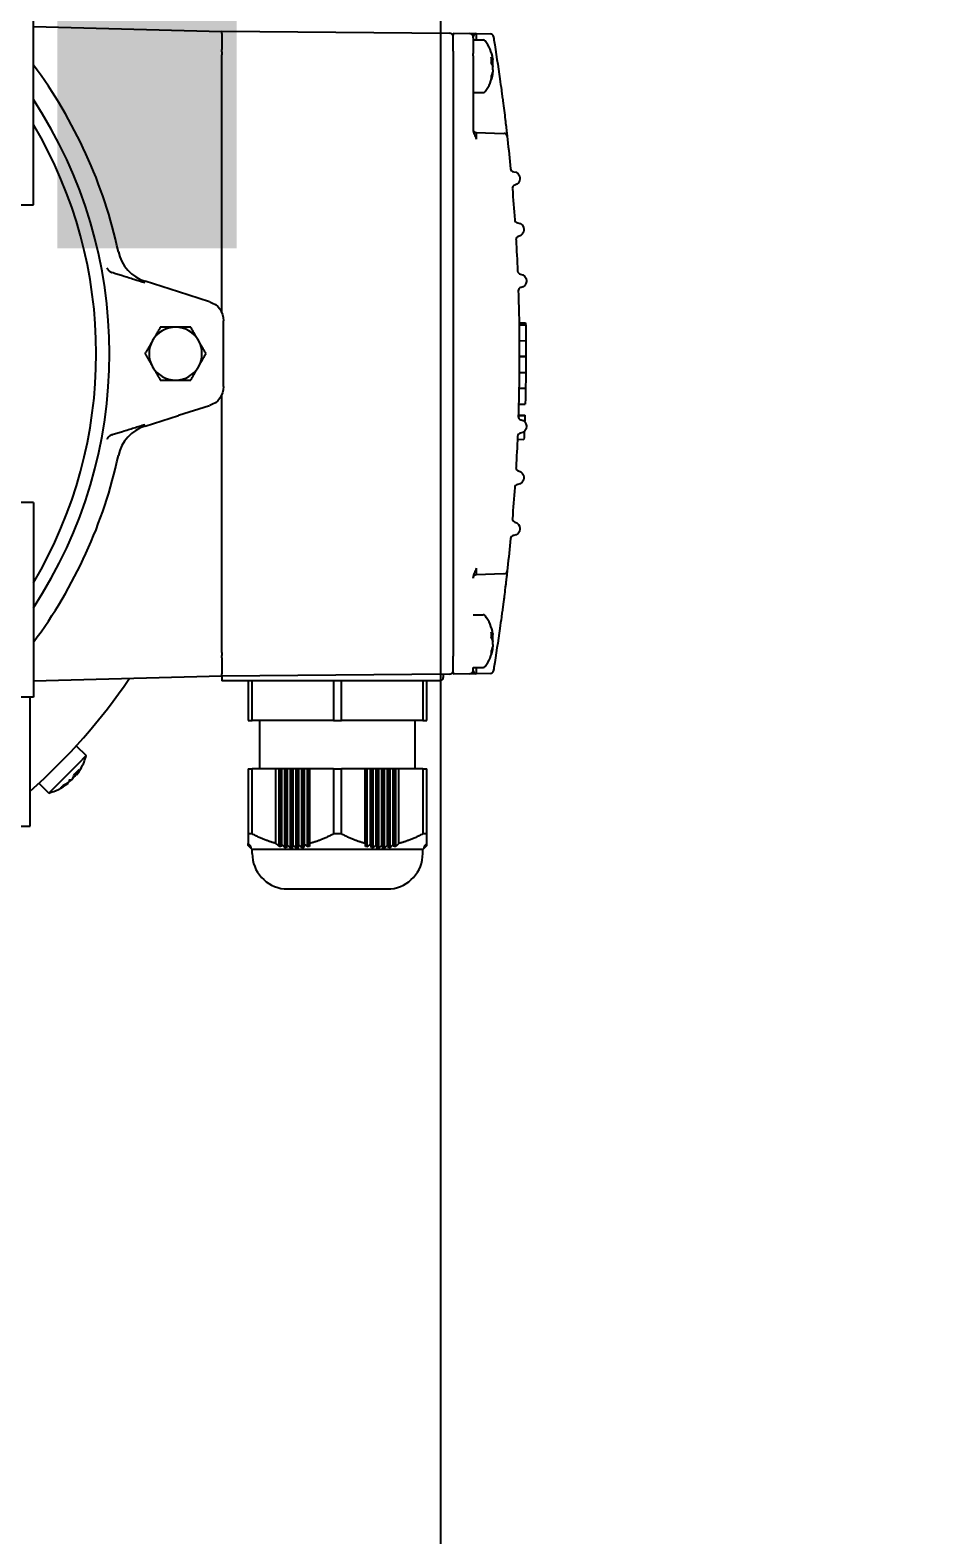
# Model space of a CAD drawing. Header units: millimetres. Extents: x -383313 to -161684, y -117025 to 99224.
# Drawn here: x -349353.1 to -349217.4, y -6587.2 to -6359.4 of the extents above; entities that cross this region are included whole.
import ezdxf

# ---------------------------------------------------------------- set-up
doc = ezdxf.new("R2010")
doc.units = ezdxf.units.MM
doc.header["$MEASUREMENT"] = 0
doc.layers.get('Defpoints').update_dxf_attribs({"color": 31})
doc.layers.add('001__КОНСТРУКТИВ__размеры внутр.', color=7, linetype='Continuous')
doc.layers.add('PV-9BDA', color=7, linetype='Continuous')
doc.styles.add('PSTUDIO', font='arial.ttf')
doc.dimstyles.new('PS_TICK', dxfattribs={"dimscale": 100, "dimtxt": 2.5, "dimasz": 1, "dimexe": 2, "dimexo": 2, "dimgap": 1, "dimtad": 1, "dimdec": 0, "dimzin": 0, "dimdsep": 46, "dimtxsty": 'PSTUDIO', "dimblk": 'ARCHTICK', "dimcen": 2, "dimdle": 1.5, "dimse1": 1, "dimse2": 1, "dimadec": 0, "dimazin": 0, "dimtfac": 1, "dimtdec": 0, "dimtix": 1, "dimtmove": 1, "dimatfit": 3, "dimldrblk": 'ARCHTICK', "dimfxl": 1, "dimtolj": 1, "dimtzin": 0, "dimarcsym": 0})

# ---------------------------------------------------------------- blocks, each defined once
blk = doc.blocks.new('_ArchTick')
at = {"color": 0, "linetype": 'ByBlock', "const_width": 0.15}
blk.add_lwpolyline([(-0.5, -0.5), (0.5, 0.5)], dxfattribs=at)
blk = doc.blocks.new('*D276')
at = {"layer": '001__КОНСТРУКТИВ__размеры внутр.', "color": 0, "lineweight": -2, "ltscale": 100, "transparency": 16777216}
blk.add_line((-349966.1, -1951.2), (-357994.8, -15739.43), dxfattribs=at)
at = {"layer": 'Defpoints', "color": 0, "ltscale": 100, "transparency": 16777216}
for p in [(-349288.38, -2519.4), (-357919.32, -15609.8), (-357166.13, -16048.38)]:
    blk.add_point(p, dxfattribs=at)
at = {"layer": '001__КОНСТРУКТИВ__размеры внутр.', "color": 0, "lineweight": -2, "ltscale": 100, "transparency": 16777216, "xscale": 100, "yscale": 100, "zscale": 100}
for p, rotation in [((-350041.58, -2080.82), 59.78831573303923), ((-357919.32, -15609.8), 239.7883157330392)]:
    blk.add_blockref('_ArchTick', p, dxfattribs=dict(at, rotation=rotation))
at = {"layer": '001__КОНСТРУКТИВ__размеры внутр.', "color": 0, "ltscale": 100, "transparency": 16777216, "insert": (-354177.17, -8730.76), "char_height": 250, "attachment_point": 5, "rotation": 59.7883, "style": 'PSTUDIO'}
blk.add_mtext('\\A1;15655', dxfattribs=at)
blk = doc.blocks.new('*U96')
at = {"layer": 'PV-9BDA'}
for p, q in [((-878.77, 2705.42), (-878.7, 2705.42)), ((-871.01, 2706.01), (-870.94, 2706.01)), ((-863.23, 2706.4), (-863.16, 2706.4)), ((-856.89, 2706.28), (-856.87, 2706.28)), ((-856.87, 2705.28), (-856.89, 2706.28)), ((-856.85, 2705.28), (-856.87, 2706.28)), ((-856.85, 2706.28), (-856.82, 2706.28)), ((-856.84, 2705.28), (-856.85, 2706.28)), ((-856.81, 2705.28), (-856.82, 2706.28)), ((-856.78, 2706.28), (-856.75, 2706.28)), ((-856.77, 2705.28), (-856.78, 2706.28)), ((-856.74, 2705.28), (-856.75, 2706.28)), ((-856.74, 2706.28), (-856.68, 2706.28)), ((-856.73, 2705.28), (-856.74, 2706.28)), ((-856.73, 2705.28), (-856.73, 2705.28)), ((-856.66, 2705.28), (-856.68, 2706.28)), ((-856.66, 2706.28), (-856.6, 2706.29)), ((-856.65, 2705.28), (-856.66, 2706.28)), ((-856.66, 2705.28), (-856.66, 2705.28)), ((-856.65, 2705.28), (-856.65, 2705.28)), ((-856.59, 2705.29), (-856.6, 2706.29)), ((-856.59, 2705.29), (-856.59, 2705.29)), ((-854.19, 2705.31), (-854.2, 2706.31)), ((-851.83, 2706.32), (-851.79, 2706.32)), ((-851.83, 2705.32), (-851.83, 2706.32)), ((-851.79, 2705.32), (-851.79, 2706.32)), ((-849.4, 2705.3), (-849.39, 2706.3)), ((-847.04, 2705.27), (-847.02, 2706.27)), ((-847.02, 2706.27), (-846.98, 2706.27)), ((-847, 2705.27), (-846.98, 2706.27)), ((-844.61, 2705.22), (-844.58, 2706.22)), ((-842.97, 2705.17), (-842.94, 2706.17)), ((-842.96, 2705.17), (-842.93, 2706.17)), ((-842.95, 2705.17), (-842.92, 2706.17)), ((-842.94, 2706.17), (-842.93, 2706.17)), ((-842.93, 2705.17), (-842.9, 2706.17)), ((-842.92, 2706.17), (-842.91, 2706.17)), ((-842.92, 2705.17), (-842.89, 2706.17)), ((-842.91, 2705.17), (-842.88, 2706.17)), ((-842.9, 2706.17), (-842.89, 2706.17)), ((-842.89, 2705.17), (-842.86, 2706.17)), ((-842.88, 2706.17), (-842.87, 2706.17)), ((-842.88, 2705.17), (-842.85, 2706.17)), ((-842.88, 2705.17), (-842.85, 2706.17)), ((-842.86, 2706.17), (-842.86, 2706.17)), ((-842.85, 2706.17), (-842.85, 2706.17)), ((-841.3, 2706.4), (-841.23, 2706.4)), ((-839.28, 2705.03), (-839.24, 2706.03)), ((-833.53, 2706.01), (-833.46, 2706.01)), ((-825.77, 2705.42), (-825.7, 2705.42)), ((-885.72, 2698.8), (-885.57, 2703)), ((-818.9, 2703), (-818.75, 2698.8)), ((-900.67, 2698.81), (-900.63, 2700.92)), ((-896.59, 2701.34), (-896.74, 2701.34)), ((-895.79, 2701.34), (-896.27, 2701.34)), ((-895.2, 2701.34), (-895.67, 2701.34)), ((-894.72, 2701.34), (-894.88, 2701.34)), ((-809.59, 2701.34), (-809.74, 2701.34)), ((-808.79, 2701.34), (-809.27, 2701.34)), ((-808.2, 2701.34), (-808.67, 2701.34)), ((-807.72, 2701.34), (-807.88, 2701.34)), ((-803.83, 2700.92), (-803.79, 2698.81)), ((-899.73, 2698.32), (-899.73, 2699.86)), ((-891.73, 2698.32), (-891.73, 2699.86)), ((-812.73, 2698.32), (-812.73, 2699.86)), ((-804.73, 2698.32), (-804.73, 2699.86)), ((-900.73, 2695.32), (-900.69, 2697.83)), ((-900.04, 2698.32), (-900.19, 2698.32)), ((-900.04, 2698.32), (-897.65, 2698.32)), ((-897.49, 2698.32), (-897.65, 2698.32)), ((-897.3, 2698.32), (-897.49, 2698.32)), ((-897.3, 2698.32), (-886.12, 2698.32)), ((-818.25, 2698.32), (-818.34, 2698.32)), ((-804.42, 2698.32), (-804.73, 2698.32)), ((-804.28, 2698.32), (-804.42, 2698.32)), ((-803.78, 2697.83), (-803.73, 2695.32)), ((-901.04, 2660.32), (-900.74, 2694.82)), ((-900.73, 2695.32), (-900.44, 2695.32)), ((-898.02, 2695.32), (-900.44, 2695.32)), ((-898.02, 2695.32), (-897.32, 2695.32)), ((-897.32, 2695.32), (-807.15, 2695.32)), ((-807.15, 2695.32), (-806.44, 2695.32)), ((-804.02, 2695.32), (-806.44, 2695.32)), ((-804.02, 2695.32), (-803.73, 2695.32)), ((-803.73, 2694.82), (-803.43, 2660.32)), ((-803.72, 2693.82), (-803.23, 2693.82)), ((-802.73, 2693.32), (-802.73, 2660.32)), ((-796.73, 2691.32), (-802.73, 2691.32)), ((-802.73, 2690.71), (-796.73, 2690.71)), ((-796.73, 2690.71), (-796.73, 2691.32)), ((-796.73, 2690.71), (-796.73, 2678.42)), ((-789.4, 2689.57), (-796.73, 2689.57)), ((-779.55, 2691.32), (-789.4, 2691.32)), ((-789.4, 2690.71), (-789.4, 2691.32)), ((-789.4, 2690.71), (-779.55, 2690.71)), ((-789.4, 2690.71), (-789.4, 2687.12)), ((-779.55, 2691.32), (-779.55, 2690.71)), ((-777.96, 2691.32), (-778.12, 2691.32)), ((-777.85, 2691.32), (-777.94, 2691.32)), ((-777.8, 2691.32), (-777.84, 2691.32)), ((-777.2, 2690.72), (-777.8, 2691.32)), ((-777.8, 2691.32), (-777.8, 2691.32)), ((-777.67, 2690.92), (-777.61, 2690.92)), ((-777.51, 2690.92), (-777.47, 2690.92)), ((-777.42, 2690.92), (-777.41, 2690.92)), ((-776.6, 2690.72), (-777.2, 2690.72)), ((-777.2, 2690.72), (-777.2, 2664.92)), ((-778.12, 2687.12), (-789.4, 2687.12)), ((-789.4, 2687.12), (-789.4, 2686.66)), ((-777.67, 2686.66), (-789.4, 2686.66)), ((-789.4, 2686.66), (-789.4, 2686.4)), ((-777.61, 2686.4), (-789.4, 2686.4)), ((-789.4, 2686.4), (-789.4, 2686.34)), ((-777.96, 2686.34), (-789.4, 2686.34)), ((-789.4, 2686.34), (-789.4, 2686.26)), ((-777.94, 2686.26), (-789.4, 2686.26)), ((-789.4, 2686.26), (-789.4, 2685.8)), ((-777.51, 2685.8), (-789.4, 2685.8)), ((-789.4, 2685.8), (-789.4, 2685.54)), ((-777.47, 2685.54), (-789.4, 2685.54)), ((-789.4, 2685.54), (-789.4, 2685.48)), ((-777.85, 2685.48), (-789.4, 2685.48)), ((-789.4, 2685.48), (-789.4, 2685.39)), ((-777.84, 2685.39), (-789.4, 2685.39)), ((-789.4, 2685.39), (-789.4, 2684.93)), ((-777.42, 2684.93), (-789.4, 2684.93)), ((-789.4, 2684.93), (-789.4, 2684.67)), ((-771.23, 2669.82), (-771.23, 2685.82)), ((-777.41, 2684.67), (-789.4, 2684.67)), ((-789.4, 2684.67), (-789.4, 2684.61)), ((-777.8, 2684.61), (-789.4, 2684.61)), ((-789.4, 2684.61), (-789.4, 2684.52)), ((-777.8, 2684.52), (-789.4, 2684.52)), ((-789.4, 2684.52), (-789.4, 2684.06)), ((-777.41, 2684.06), (-789.4, 2684.06)), ((-789.4, 2684.06), (-789.4, 2683.8)), ((-777.42, 2683.8), (-789.4, 2683.8)), ((-789.4, 2683.8), (-789.4, 2683.74)), ((-777.84, 2683.74), (-789.4, 2683.74)), ((-789.4, 2683.74), (-789.4, 2683.66)), ((-777.85, 2683.66), (-789.4, 2683.66)), ((-789.4, 2683.66), (-789.4, 2683.2)), ((-777.47, 2683.2), (-789.4, 2683.2)), ((-789.4, 2683.2), (-789.4, 2682.94)), ((-777.51, 2682.94), (-789.4, 2682.94)), ((-789.4, 2682.94), (-789.4, 2682.88)), ((-777.94, 2682.88), (-789.4, 2682.88)), ((-789.4, 2682.88), (-789.4, 2682.79)), ((-777.96, 2682.79), (-789.4, 2682.79)), ((-789.4, 2682.79), (-789.4, 2682.33)), ((-777.61, 2682.33), (-789.4, 2682.33)), ((-789.4, 2682.33), (-789.4, 2682.07)), ((-777.67, 2682.07), (-789.4, 2682.07)), ((-789.4, 2682.07), (-789.4, 2682.01)), ((-778.12, 2682.01), (-789.4, 2682.01)), ((-789.4, 2682.01), (-789.4, 2678.42)), ((-796.73, 2678.42), (-802.73, 2678.42)), ((-796.73, 2677.21), (-796.73, 2678.42)), ((-779.55, 2678.42), (-789.4, 2678.42)), ((-789.4, 2677.21), (-789.4, 2678.42)), ((-779.55, 2678.42), (-779.55, 2677.21)), ((-802.73, 2677.21), (-796.73, 2677.21)), ((-796.73, 2677.21), (-796.73, 2664.92)), ((-789.4, 2677.21), (-779.55, 2677.21)), ((-789.4, 2677.21), (-789.4, 2673.62)), ((-778.12, 2673.62), (-789.4, 2673.62)), ((-789.4, 2673.62), (-789.4, 2673.56)), ((-777.67, 2673.56), (-789.4, 2673.56)), ((-789.4, 2673.56), (-789.4, 2673.3)), ((-777.61, 2673.3), (-789.4, 2673.3)), ((-789.4, 2673.3), (-789.4, 2672.84)), ((-777.96, 2672.84), (-789.4, 2672.84)), ((-789.4, 2672.84), (-789.4, 2672.76)), ((-777.94, 2672.76), (-789.4, 2672.76)), ((-789.4, 2672.76), (-789.4, 2672.7)), ((-777.51, 2672.7), (-789.4, 2672.7)), ((-789.4, 2672.7), (-789.4, 2672.44)), ((-777.47, 2672.44), (-789.4, 2672.44)), ((-789.4, 2672.44), (-789.4, 2671.98)), ((-777.85, 2671.98), (-789.4, 2671.98)), ((-789.4, 2671.98), (-789.4, 2671.89)), ((-777.84, 2671.89), (-789.4, 2671.89)), ((-789.4, 2671.89), (-789.4, 2671.83)), ((-777.42, 2671.83), (-789.4, 2671.83)), ((-789.4, 2671.83), (-789.4, 2671.57)), ((-777.41, 2671.57), (-789.4, 2671.57)), ((-789.4, 2671.57), (-789.4, 2671.11)), ((-777.8, 2671.11), (-789.4, 2671.11)), ((-789.4, 2671.11), (-789.4, 2671.02)), ((-777.8, 2671.02), (-789.4, 2671.02)), ((-789.4, 2671.02), (-789.4, 2670.96)), ((-777.41, 2670.96), (-789.4, 2670.96)), ((-789.4, 2670.96), (-789.4, 2670.7)), ((-777.42, 2670.7), (-789.4, 2670.7)), ((-789.4, 2670.7), (-789.4, 2670.24)), ((-777.84, 2670.24), (-789.4, 2670.24)), ((-789.4, 2670.24), (-789.4, 2670.16)), ((-777.85, 2670.16), (-789.4, 2670.16)), ((-789.4, 2670.16), (-789.4, 2670.1)), ((-777.47, 2670.1), (-789.4, 2670.1)), ((-789.4, 2670.1), (-789.4, 2669.84)), ((-777.51, 2669.84), (-789.4, 2669.84)), ((-789.4, 2669.84), (-789.4, 2669.38)), ((-777.94, 2669.38), (-789.4, 2669.38)), ((-789.4, 2669.38), (-789.4, 2669.29)), ((-777.96, 2669.29), (-789.4, 2669.29)), ((-789.4, 2669.29), (-789.4, 2669.23)), ((-777.61, 2669.23), (-789.4, 2669.23)), ((-789.4, 2669.23), (-789.4, 2668.97)), ((-777.67, 2668.97), (-789.4, 2668.97)), ((-789.4, 2668.97), (-789.4, 2668.51)), ((-778.12, 2668.51), (-789.4, 2668.51)), ((-789.4, 2668.51), (-789.4, 2664.92)), ((-796.73, 2664.92), (-802.73, 2664.92)), ((-802.73, 2664.32), (-796.73, 2664.32)), ((-789.4, 2666.07), (-796.73, 2666.07)), ((-796.73, 2664.32), (-796.73, 2664.92)), ((-779.55, 2664.92), (-789.4, 2664.92)), ((-789.4, 2664.32), (-789.4, 2664.92)), ((-789.4, 2664.32), (-779.55, 2664.32)), ((-779.55, 2664.92), (-779.55, 2664.32)), ((-777.96, 2664.32), (-778.12, 2664.32)), ((-777.85, 2664.32), (-777.94, 2664.32)), ((-777.8, 2664.32), (-777.84, 2664.32)), ((-777.2, 2664.92), (-777.8, 2664.32)), ((-777.8, 2664.32), (-777.8, 2664.32)), ((-777.61, 2664.72), (-777.67, 2664.72)), ((-777.47, 2664.72), (-777.51, 2664.72)), ((-777.41, 2664.72), (-777.42, 2664.72)), ((-776.6, 2664.92), (-777.2, 2664.92)), ((-901.73, 2631.82), (-900.98, 2660.32)), ((-901.04, 2660.32), (-900.92, 2660.32)), ((-900.69, 2660.32), (-900.92, 2660.32)), ((-900.69, 2660.32), (-898.27, 2660.32)), ((-897.91, 2660.32), (-898.27, 2660.32)), ((-897.91, 2660.32), (-897.44, 2660.32)), ((-858.45, 2660.32), (-897.44, 2660.32)), ((-847.24, 2660.58), (-857.22, 2660.58)), ((-807.02, 2660.32), (-846.01, 2660.32)), ((-807.02, 2660.32), (-806.55, 2660.32)), ((-806.19, 2660.32), (-806.55, 2660.32)), ((-806.19, 2660.32), (-803.77, 2660.32)), ((-803.54, 2660.32), (-803.77, 2660.32)), ((-803.54, 2660.32), (-803.43, 2660.32)), ((-802.74, 2631.82), (-803.48, 2660.32)), ((-803.43, 2660.32), (-803.23, 2660.32)), ((-803.23, 2660.32), (-802.73, 2660.32)), ((-860.09, 2658.48), (-861.57, 2653.78)), ((-842.9, 2653.78), (-844.38, 2658.48)), ((-861.6, 2653.77), (-863.19, 2648.73)), ((-861.57, 2653.78), (-861.6, 2653.77)), ((-842.87, 2653.77), (-842.9, 2653.78)), ((-841.28, 2648.73), (-842.87, 2653.77)), ((-863.99, 2645.3), (-864.38, 2644.08)), ((-840.09, 2644.08), (-840.47, 2645.3)), ((-792.9, 2638.31), (-791.4, 2639.81)), ((-791.4, 2639.81), (-790.12, 2638.52)), ((-790.12, 2638.52), (-789.88, 2638.29)), ((-789.88, 2638.29), (-785.74, 2634.15)), ((-788.69, 2638.12), (-788.48, 2638.32)), ((-788.52, 2638.36), (-788.52, 2638.35)), ((-788.14, 2637.85), (-788.07, 2637.91)), ((-787.91, 2637.75), (-787.93, 2637.73)), ((-787.73, 2637.38), (-787.64, 2637.48)), ((-787.29, 2637), (-787.23, 2637.07)), ((-787.19, 2637.03), (-787.27, 2636.96)), ((-787.24, 2632.65), (-785.74, 2634.15)), ((-874.73, 2631.82), (-904.23, 2631.82)), ((-874.73, 2623.12), (-874.73, 2631.82)), ((-829.73, 2631.82), (-800.23, 2631.82)), ((-829.73, 2631.82), (-829.73, 2623.12)), ((-800.23, 2631.82), (-800.23, 2623.12)), ((-780.73, 2631.32), (-800.23, 2631.32)), ((-780.73, 2606.04), (-780.73, 2631.32))]:
    blk.add_line(p, q, dxfattribs=at)
for centre, radius, start, end in [((-864.78, 2705.55), 0.5, -87.5755, -5.8126), ((-861.74, 2705.66), 0.5, -169.6887, -88.1626), ((-842.72, 2705.66), 0.5, 268.1626, 349.6887), ((-839.69, 2705.55), 0.5, 185.8126, 267.5755), ((-885.07, 2702.99), 0.5, 96.3793, 178), ((-880.26, 2704.49), 0.5, -84.5755, -2.8126), ((-877.24, 2704.76), 0.5, -166.6887, -85.1626), ((-872.53, 2705.12), 0.5, -86.0755, -4.3126), ((-869.49, 2705.31), 0.5, -168.1887, -86.6626), ((-834.97, 2705.31), 0.5, -93.3374, -11.8113), ((-831.94, 2705.12), 0.5, -175.6874, -93.9245), ((-827.23, 2704.76), 0.5, 265.1626, 346.6887), ((-824.2, 2704.49), 0.5, 182.8126, 264.5755), ((-819.4, 2702.99), 0.5, 2, 83.6207), ((-900.13, 2700.91), 0.5, 99.3282, 179), ((-895.73, 2694.92), 6.5, 99.9845, 126.3584), ((-895.73, 2694.92), 6.5, 53.6416, 80.0155), ((-808.73, 2694.92), 6.5, 99.9845, 126.3584), ((-808.73, 2694.92), 6.5, 53.6416, 80.0155), ((-804.33, 2700.91), 0.5, 1, 80.6718), ((-899.37, 2699.86), 0.36, 126.3584, 180), ((-892.09, 2699.86), 0.36, 360, 53.6416), ((-886.21, 2698.82), 0.5, 270, 358), ((-818.25, 2698.82), 0.5, 182, 270), ((-812.37, 2699.86), 0.36, 126.3584, 180), ((-805.09, 2699.86), 0.36, 360, 53.6416), ((-900.19, 2697.82), 0.5, 90, 179), ((-804.28, 2697.82), 0.5, 1, 90), ((-900.24, 2694.82), 0.5, 90, 179.5), ((-804.23, 2694.82), 0.5, 0.5, 90), ((-803.23, 2693.32), 0.5, 360, 90), ((-776.6, 2685.32), 5.4, 5.8663, 90), ((-771.73, 2685.82), 0.5, 360, 5.8663), ((-776.6, 2670.32), 5.4, 270, 354.1337), ((-771.73, 2669.82), 0.5, -5.8663, 0), ((-852.23, 2653.32), 4, 120, 180), ((-852.23, 2653.32), 4, 60, 120), ((-852.23, 2653.32), 4, 0, 60), ((-852.23, 2653.32), 4, 180, 240), ((-852.23, 2653.32), 4, 300, 0), ((-852.23, 2653.32), 4, 240, 300), ((-852.23, 2573.32), 88, 41.2306, 56.0729), ((-852.23, 2573.32), 73, 102.1875, 126.7389), ((-852.23, 2573.32), 73, 53.2611, 77.8125), ((-852.23, 2573.32), 70, 56.6903, 123.3097), ((-852.23, 2573.32), 68, 59.3496, 120.6504), ((-793.47, 2632.08), 8, 67.5779, 75), ((-793.47, 2632.08), 8, 52.5512, 67.5779), ((-793.47, 2632.08), 8, 15, 37.4488)]:
    blk.add_arc(centre, radius, start, end, dxfattribs=at)
at = {"layer": 'PV-9BDA', "extrusion": (0, 0, -1)}
for centre, major_axis, ratio, start_param, end_param in [((-878.77, 2704.42), (-1, 0), 0.999962, 0.049069, 1.570779), ((-878.7, 2704.42), (1, 0), 0.999962, -1.570796, -0.232315), ((-871.03, 2705.01), (-1, 0), 0.999962, 0.075247, 1.59696), ((-870.96, 2705.01), (1, 0), 0.999962, -1.544602, -0.206123), ((-863.28, 2705.4), (-1, 0), 0.999962, 0.101426, 1.623141), ((-863.22, 2705.4), (1, 0), 0.999962, -1.518421, -0.179944), ((-852.23, 2409.38), (295.99, 0), 0.999848, -1.602871, -1.570797), ((-851.58, 2348.43), (-3.82, 357.87), 0.911014, -0.003687, 0.003687), ((-852.07, 2348.43), (-0.96, 357.89), 0.911014, -0.003582, 0.003687), ((-852.23, 2409.37), (295.99, 0), 0.999848, -1.570796, -1.538723), ((-852.57, 2348.43), (1.98, 357.89), 0.911014, -0.003687, 0.003687), ((-853.05, 2348.43), (4.83, 357.86), 0.911014, -0.003582, 0.003687), ((-853.55, 2348.44), (7.77, 357.81), 0.911014, -0.003687, 0.003687), ((-852.23, 2409.28), (11.19, 296.82), 0.999994, -0.00608, -0.002955), ((-841.25, 2705.4), (-1, 0), 0.999962, 0.179944, 1.518421), ((-841.18, 2705.4), (1, 0), 0.999962, -1.623141, -0.101426), ((-852.23, 2409.28), (11.19, 296.82), 0.999994, 0.001994, 0.00608), ((-833.5, 2705.01), (-1, 0), 0.999962, 0.206123, 1.544602), ((-833.43, 2705.01), (1, 0), 0.999962, -1.59696, -0.075247), ((-825.77, 2704.42), (-1, 0), 0.999962, 0.232302, 1.570783), ((-825.7, 2704.42), (1, 0), 0.999962, -1.570796, -0.049086), ((-852.23, 2409.37), (295.99, 0), 0.999848, -1.680444, -1.665487), ((-852.23, 2409.38), (295.99, 0), 0.999848, -1.655238, -1.639303), ((-852.23, 2409.38), (295.99, 0), 0.999848, -1.629054, -1.613119), ((-852.23, 2409.38), (295.99, 0), 0.999848, -1.528474, -1.512539), ((-852.23, 2409.38), (295.99, 0), 0.999848, -1.50229, -1.486355), ((-852.23, 2409.37), (295.99, 0), 0.999848, -1.476106, -1.461148), ((-852.23, 2409.63), (295.86, 0), 0.999393, -1.731981, -1.711772), ((-895.97, 2694.92), (0, 6.48), 0.889482, -0.155331, -0.134334), ((-895.27, 2694.92), (0, 6.48), 0.456971, -0.311282, -0.134334), ((-895.97, 2694.92), (0, 6.48), 0.889482, 0.134334, 0.311282), ((-852.23, 2409.63), (295.86, 0), 0.999393, -1.429821, -1.409611), ((-808.97, 2694.92), (0, 6.48), 0.889482, -0.155331, -0.134334), ((-808.27, 2694.92), (0, 6.48), 0.456971, -0.311282, -0.134334), ((-808.97, 2694.92), (0, 6.48), 0.889482, 0.134334, 0.311282), ((-916.63, 2571.25), (187.24, 0), 0.919615, -0.738152, -0.734548), ((-791.95, 2684.21), (14.56, 0), 0.866025, -0.195778, -0.174812), ((-791.02, 2684.33), (13.62, 0), 0.866025, -0.124351, -0.102182), ((-790.56, 2684.37), (13.16, 0), 0.866025, -0.049527, -0.026711), ((-791.02, 2684.4), (13.62, 0), 0.866025, 0.102182, 0.124351), ((-790.56, 2684.37), (13.16, 0), 0.866025, 0.026711, 0.049527), ((-916.63, 2697.08), (-187.24, 0), 0.119615, -2.407045, -2.403441), ((-791.95, 2684.53), (14.56, 0), 0.866025, 0.174812, 0.195778), ((-916.63, 2658.55), (187.24, 0), 0.119615, -0.738152, -0.734548), ((-791.95, 2671.11), (14.56, 0), 0.866025, -0.195778, -0.174812), ((-791.02, 2671.23), (13.62, 0), 0.866025, -0.124351, -0.102182), ((-790.56, 2671.27), (13.16, 0), 0.866025, -0.049527, -0.026711), ((-916.63, 2784.38), (-187.24, 0), 0.919615, -2.407045, -2.403441), ((-791.95, 2671.43), (14.56, 0), 0.866025, 0.174812, 0.195778), ((-791.02, 2671.3), (13.62, 0), 0.866025, 0.102182, 0.124351), ((-790.56, 2671.27), (13.16, 0), 0.866025, 0.026711, 0.049527), ((-857.22, 2657.58), (-1.77, 2.42), 0.999473, -0.632431, 0.632431), ((-847.24, 2657.58), (1.77, 2.42), 0.999473, -0.632431, 0.632431), ((-793.51, 2632.12), (5.66, 5.66), 0.957105, -0.290567, -0.115142), ((-793.81, 2632.42), (5.64, 5.64), 0.546947, -0.292382, -0.093385), ((-793.34, 2631.94), (5.66, 5.66), 0.28974, -0.171137, -0.115142), ((-793.33, 2631.94), (5.66, 5.66), 0.119138, 0.115142, 0.290567), ((-793.49, 2632.09), (5.66, 5.66), 0.992878, 0.115142, 0.121368), ((-793.25, 2631.86), (5.64, 5.64), 0.837166, 0.093436, 0.292434)]:
    blk.add_ellipse(centre, major_axis=major_axis, ratio=ratio, start_param=start_param, end_param=end_param, dxfattribs=at)
at = {"layer": 'PV-9BDA'}
for centre, major_axis, ratio, start_param, end_param in [((-896.19, 2694.92), (0, 6.48), 0.456971, 0.134334, 0.311282), ((-895.33, 2695.35), (-4.74, 4.34), 0.796028, -0.795369, -0.634918), ((-895.5, 2694.92), (0, 6.48), 0.889482, 0.134334, 0.189885), ((-896.19, 2694.92), (0, 6.48), 0.456971, -0.155331, -0.134334), ((-895.5, 2694.92), (0, 6.48), 0.889482, -0.311282, -0.134334), ((-896.51, 2695.35), (3.14, 5.61), 0.408959, 0.225341, 0.305567), ((-896.51, 2695.35), (3.14, 5.61), 0.408959, 0.145115, 0.225341), ((-809.19, 2694.92), (0, 6.48), 0.456971, 0.134334, 0.311282), ((-808.33, 2695.35), (-4.74, 4.34), 0.796028, -0.795369, -0.634918), ((-808.5, 2694.92), (0, 6.48), 0.889482, 0.134334, 0.189885), ((-809.19, 2694.92), (0, 6.48), 0.456971, -0.155331, -0.134334), ((-808.5, 2694.92), (0, 6.48), 0.889482, -0.311282, -0.134334), ((-809.51, 2695.35), (3.14, 5.61), 0.408959, 0.225341, 0.305567), ((-809.51, 2695.35), (3.14, 5.61), 0.408959, 0.145115, 0.225341), ((-916.63, 2590.52), (-187.24, 0), 0.8, -2.407045, -2.403441), ((-916.63, 2765.12), (187.24, 0), 0.8, -0.738152, -0.734548), ((-868.91, 2650.54), (5.96, -0.73), 0.999645, -1.236854, -0.184248), ((-835.55, 2650.54), (5.96, 0.73), 0.999645, -2.957344, -1.904739), ((-793.45, 2632.06), (5.66, 5.66), 0.992878, 0.115142, 0.290567), ((-794.36, 2632.97), (5.42, 5.42), 0.837169, -0.075114, 0.075114), ((-793.13, 2631.74), (5.64, 5.64), 0.546944, 0.093397, 0.292394), ((-793.69, 2632.3), (5.64, 5.64), 0.837169, 0.093397, 0.110524), ((-793.25, 2631.86), (5.64, 5.64), 0.837169, 0.093397, 0.181059), ((-793.81, 2632.42), (5.64, 5.64), 0.546944, -0.110524, -0.093397), ((-793.61, 2632.21), (5.66, 5.66), 0.28974, -0.290567, -0.115142), ((-793.81, 2632.42), (5.64, 5.64), 0.546944, -0.18199, -0.157409), ((-793.69, 2632.3), (5.64, 5.64), 0.837169, -0.292394, -0.093397), ((-792.11, 2630.72), (5.42, 5.42), 0.546944, -0.075114, 0.075114)]:
    blk.add_ellipse(centre, major_axis=major_axis, ratio=ratio, start_param=start_param, end_param=end_param, dxfattribs=at)
for points in [[(-856.87, 2706.28), (-856.86, 2706.28), (-856.86, 2706.28), (-856.85, 2706.28)], [(-856.82, 2706.28), (-856.81, 2706.28), (-856.8, 2706.28), (-856.78, 2706.28)], [(-856.75, 2706.28), (-856.75, 2706.28), (-856.75, 2706.28), (-856.74, 2706.28)], [(-856.68, 2706.28), (-856.65, 2706.28), (-856.63, 2706.28), (-856.6, 2706.29)], [(-777.94, 2691.32), (-777.95, 2691.32), (-777.95, 2691.32), (-777.96, 2691.32)], [(-777.84, 2691.32), (-777.84, 2691.32), (-777.84, 2691.32), (-777.85, 2691.32)], [(-777.96, 2686.34), (-777.95, 2686.31), (-777.95, 2686.28), (-777.94, 2686.26)], [(-777.85, 2685.48), (-777.84, 2685.45), (-777.84, 2685.42), (-777.84, 2685.39)], [(-777.94, 2682.88), (-777.95, 2682.85), (-777.95, 2682.82), (-777.96, 2682.79)], [(-777.84, 2683.74), (-777.84, 2683.72), (-777.84, 2683.69), (-777.85, 2683.66)], [(-777.8, 2684.61), (-777.8, 2684.58), (-777.8, 2684.55), (-777.8, 2684.52)], [(-777.96, 2672.84), (-777.95, 2672.81), (-777.95, 2672.78), (-777.94, 2672.76)], [(-777.85, 2671.98), (-777.84, 2671.95), (-777.84, 2671.92), (-777.84, 2671.89)], [(-777.8, 2671.11), (-777.8, 2671.08), (-777.8, 2671.05), (-777.8, 2671.02)], [(-777.94, 2669.38), (-777.95, 2669.35), (-777.95, 2669.32), (-777.96, 2669.29)], [(-777.84, 2670.24), (-777.84, 2670.22), (-777.84, 2670.19), (-777.85, 2670.16)], [(-777.96, 2664.32), (-777.95, 2664.32), (-777.95, 2664.32), (-777.94, 2664.32)], [(-777.85, 2664.32), (-777.84, 2664.32), (-777.84, 2664.32), (-777.84, 2664.32)], [(-864.38, 2644.08), (-864.42, 2643.96), (-864.46, 2643.82), (-864.5, 2643.7)], [(-839.97, 2643.7), (-840, 2643.82), (-840.05, 2643.96), (-840.09, 2644.08)], [(-865.2, 2642.93), (-865.09, 2642.97), (-864.97, 2643.05), (-864.85, 2643.15)]]:
    blk.add_open_spline(points, degree=3, dxfattribs=at)
for points, knots in [([(-842.91, 2706.17), (-842.91, 2706.17), (-842.91, 2706.17), (-842.91, 2706.17), (-842.91, 2706.17), (-842.9, 2706.17), (-842.9, 2706.17), (-842.9, 2706.17), (-842.9, 2706.17), (-842.9, 2706.17), (-842.9, 2706.17), (-842.9, 2706.17), (-842.9, 2706.17)], [0, 0, 0, 0, 0.000099443, 0.000099443, 0.000099443, 0.0001425378, 0.0001425378, 0.0001425378, 0.0001634511, 0.0001634511, 0.0001634511, 0.0001782072, 0.0001782072, 0.0001782072, 0.0001782072]), ([(-842.89, 2705.17), (-842.89, 2705.34), (-842.88, 2705.5), (-842.87, 2705.84), (-842.87, 2706), (-842.86, 2706.17)], [-0.1, -0.1, -0.1, -0.1, -0.05, -0.05, 0, 0, 0, 0]), ([(-842.87, 2706.17), (-842.87, 2706.17), (-842.87, 2706.17), (-842.87, 2706.17), (-842.87, 2706.17), (-842.87, 2706.17), (-842.87, 2706.17), (-842.87, 2706.17), (-842.87, 2706.17), (-842.87, 2706.17), (-842.87, 2706.17), (-842.87, 2706.17), (-842.87, 2706.17), (-842.87, 2706.17), (-842.86, 2706.17), (-842.86, 2706.17)], [0, 0, 0, 0, 0.0000988595, 0.0000988595, 0.0000988595, 0.0001415847, 0.0001415847, 0.0001415847, 0.0001623305, 0.0001623305, 0.0001623305, 0.0001777648, 0.0001777648, 0.0001777648, 0.0002053337, 0.0002053337, 0.0002053337, 0.0002053337]), ([(-893.8, 2702.38), (-893.23, 2702.46), (-892.67, 2702.54), (-891.85, 2702.65), (-891.57, 2702.69), (-891.03, 2702.76), (-890.76, 2702.8), (-889.98, 2702.9), (-889.48, 2702.97), (-888.54, 2703.08), (-888.09, 2703.14), (-887.28, 2703.24), (-886.92, 2703.28), (-886.44, 2703.33), (-886.3, 2703.35), (-886.03, 2703.38), (-885.78, 2703.41), (-885.59, 2703.43), (-885.42, 2703.45), (-885.35, 2703.46), (-885.18, 2703.48), (-885.12, 2703.48), (-885.12, 2703.48)], [0, 0, 0, 0, 0.00169767, 0.00169767, 0.0025465, 0.0025465, 0.00339534, 0.00339534, 0.005093, 0.005093, 0.00679067, 0.00679067, 0.00848834, 0.00848834, 0.00933717, 0.00933717, 0.01018601, 0.01103484, 0.01103484, 0.01188367, 0.01188367, 0.01358134, 0.01358134, 0.01358134, 0.01358134]), ([(-885.12, 2703.48), (-885.12, 2703.48), (-885.07, 2703.49), (-884.98, 2703.5), (-884.88, 2703.51), (-884.75, 2703.53), (-884.62, 2703.54)], [0, 0, 0, 0, 0.0003959631, 0.0003959631, 0.0003959631, 0.0007919261, 0.0007919261, 0.0007919261, 0.0007919261]), ([(-819.84, 2703.54), (-819.71, 2703.53), (-819.58, 2703.51), (-819.49, 2703.5), (-819.39, 2703.49), (-819.34, 2703.48), (-819.34, 2703.48)], [0, 0, 0, 0, 0.0003954262, 0.0003954262, 0.0003954262, 0.0007908525, 0.0007908525, 0.0007908525, 0.0007908525]), ([(-819.34, 2703.48), (-819.34, 2703.48), (-819.28, 2703.48), (-819.17, 2703.47), (-819.12, 2703.46), (-819.05, 2703.45), (-818.96, 2703.44), (-818.88, 2703.43), (-818.78, 2703.42), (-818.67, 2703.41), (-818.45, 2703.38), (-818.19, 2703.35), (-817.87, 2703.32), (-817.71, 2703.3), (-817.54, 2703.28), (-817.36, 2703.26), (-817.18, 2703.23), (-816.98, 2703.21), (-816.78, 2703.19), (-816.38, 2703.14), (-815.95, 2703.09), (-815.47, 2703.03), (-815.23, 2703), (-814.99, 2702.97), (-814.74, 2702.93), (-814.49, 2702.9), (-814.23, 2702.87), (-813.97, 2702.83), (-813.71, 2702.8), (-813.45, 2702.77), (-813.18, 2702.73), (-812.91, 2702.69), (-812.63, 2702.66), (-812.35, 2702.62), (-811.79, 2702.54), (-811.23, 2702.46), (-810.66, 2702.38)], [0, 0, 0, 0, 0.0016962, 0.0016962, 0.0016962, 0.00254438, 0.00254438, 0.00254438, 0.00339261, 0.00339261, 0.00339261, 0.00508943, 0.00508943, 0.00508943, 0.00593803, 0.00593803, 0.00593803, 0.00678676, 0.00678676, 0.00678676, 0.00848464, 0.00848464, 0.00848464, 0.00933378, 0.00933378, 0.00933378, 0.01018302, 0.01018302, 0.01018302, 0.01103237, 0.01103237, 0.01103237, 0.0118818, 0.0118818, 0.0118818, 0.0135808, 0.0135808, 0.0135808, 0.0135808]), ([(-900.22, 2701.4), (-900.22, 2701.4), (-900.16, 2701.41), (-900.07, 2701.43), (-899.97, 2701.44), (-899.84, 2701.46), (-899.71, 2701.48)], [0, 0, 0, 0, 0.0003967597, 0.0003967597, 0.0003967597, 0.0007935194, 0.0007935194, 0.0007935194, 0.0007935194]), ([(-804.75, 2701.48), (-804.62, 2701.46), (-804.49, 2701.44), (-804.4, 2701.43), (-804.3, 2701.41), (-804.25, 2701.4), (-804.25, 2701.4)], [0, 0, 0, 0, 0.0003959546, 0.0003959546, 0.0003959546, 0.0007919093, 0.0007919093, 0.0007919093, 0.0007919093]), ([(-900.69, 2697.83), (-900.69, 2697.83), (-900.69, 2697.86), (-900.69, 2697.91), (-900.69, 2697.96), (-900.68, 2698.04), (-900.68, 2698.14), (-900.68, 2698.18), (-900.68, 2698.23), (-900.68, 2698.29), (-900.68, 2698.33), (-900.68, 2698.37), (-900.68, 2698.41), (-900.68, 2698.42), (-900.68, 2698.44), (-900.68, 2698.45), (-900.68, 2698.47), (-900.68, 2698.49), (-900.68, 2698.51), (-900.68, 2698.53), (-900.68, 2698.55), (-900.67, 2698.58), (-900.67, 2698.66), (-900.67, 2698.73), (-900.67, 2698.81)], [0, 0, 0, 0, 0.000446062, 0.000446062, 0.000446062, 0.000892125, 0.000892125, 0.000892125, 0.001115164, 0.001115164, 0.001115164, 0.001282438, 0.001282438, 0.001282438, 0.001337445, 0.001337445, 0.001337445, 0.001407894, 0.001407894, 0.001407894, 0.001501986, 0.001501986, 0.001501986, 0.001784262, 0.001784262, 0.001784262, 0.001784262]), ([(-900.67, 2698.81), (-900.67, 2698.76), (-900.65, 2698.72), (-900.59, 2698.63), (-900.54, 2698.58), (-900.44, 2698.49), (-900.38, 2698.44), (-900.27, 2698.35), (-900.23, 2698.32), (-900.19, 2698.32)], [-0.000006578, -0.000006578, -0.000006578, -0.000006578, 0.00039119, 0.00039119, 0.000788958, 0.000788958, 0.001186727, 0.001186727, 0.001584488, 0.001584488, 0.001584488, 0.001584488]), ([(-900.67, 2698.81), (-900.67, 2698.81), (-900.65, 2698.8), (-900.6, 2698.8), (-900.55, 2698.8), (-900.48, 2698.8), (-900.38, 2698.8), (-900.29, 2698.8), (-900.18, 2698.8), (-900.06, 2698.8), (-899.95, 2698.8), (-899.84, 2698.8), (-899.73, 2698.8)], [2.034627, 2.034627, 2.034627, 2.034627, 2.434691, 2.434691, 2.434691, 2.815229, 2.815229, 2.815229, 3.195458, 3.195458, 3.195458, 3.53868, 3.53868, 3.53868, 3.53868]), ([(-886.12, 2698.32), (-886, 2698.32), (-885.88, 2698.35), (-885.65, 2698.44), (-885.54, 2698.49), (-885.32, 2698.58), (-885.21, 2698.63), (-884.97, 2698.72), (-884.84, 2698.76), (-884.71, 2698.81)], [0.000000007, 0.000000007, 0.000000007, 0.000000007, 0.000394067, 0.000394067, 0.000788135, 0.000788135, 0.001182202, 0.001182202, 0.001576269, 0.001576269, 0.001576269, 0.001576269]), ([(-885.72, 2698.8), (-885.72, 2698.8), (-885.69, 2698.8), (-885.64, 2698.8), (-885.59, 2698.8), (-885.51, 2698.8), (-885.42, 2698.8), (-885.32, 2698.8), (-885.21, 2698.8), (-885.09, 2698.8), (-884.97, 2698.8), (-884.83, 2698.81), (-884.71, 2698.81)], [2.678371, 2.678371, 2.678371, 2.678371, 3.087727, 3.087727, 3.087727, 3.467957, 3.467957, 3.467957, 3.848495, 3.848495, 3.848495, 4.248559, 4.248559, 4.248559, 4.248559]), ([(-819.75, 2698.81), (-819.62, 2698.76), (-819.5, 2698.72), (-819.26, 2698.63), (-819.14, 2698.58), (-818.92, 2698.49), (-818.81, 2698.44), (-818.59, 2698.35), (-818.47, 2698.32), (-818.34, 2698.32)], [-0.000006578, -0.000006578, -0.000006578, -0.000006578, 0.00039119, 0.00039119, 0.000788958, 0.000788958, 0.001186727, 0.001186727, 0.001584488, 0.001584488, 0.001584488, 0.001584488]), ([(-819.75, 2698.81), (-819.63, 2698.81), (-819.5, 2698.8), (-819.37, 2698.8), (-819.25, 2698.8), (-819.14, 2698.8), (-819.04, 2698.8), (-818.95, 2698.8), (-818.88, 2698.8), (-818.83, 2698.8), (-818.77, 2698.8), (-818.75, 2698.8), (-818.75, 2698.8)], [2.034627, 2.034627, 2.034627, 2.034627, 2.434691, 2.434691, 2.434691, 2.815229, 2.815229, 2.815229, 3.195458, 3.195458, 3.195458, 3.604814, 3.604814, 3.604814, 3.604814]), ([(-804.73, 2698.8), (-804.63, 2698.8), (-804.51, 2698.8), (-804.41, 2698.8), (-804.29, 2698.8), (-804.18, 2698.8), (-804.08, 2698.8), (-803.99, 2698.8), (-803.91, 2698.8), (-803.87, 2698.8), (-803.82, 2698.8), (-803.79, 2698.81), (-803.79, 2698.81)], [2.744506, 2.744506, 2.744506, 2.744506, 3.087727, 3.087727, 3.087727, 3.467957, 3.467957, 3.467957, 3.848495, 3.848495, 3.848495, 4.248559, 4.248559, 4.248559, 4.248559]), ([(-804.28, 2698.32), (-804.24, 2698.32), (-804.19, 2698.35), (-804.08, 2698.44), (-804.03, 2698.49), (-803.92, 2698.58), (-803.87, 2698.63), (-803.81, 2698.72), (-803.79, 2698.76), (-803.79, 2698.81)], [0.000000007, 0.000000007, 0.000000007, 0.000000007, 0.000394067, 0.000394067, 0.000788135, 0.000788135, 0.001182202, 0.001182202, 0.001576269, 0.001576269, 0.001576269, 0.001576269]), ([(-803.79, 2698.81), (-803.79, 2698.8), (-803.79, 2698.8), (-803.79, 2698.79), (-803.79, 2698.79), (-803.79, 2698.78), (-803.79, 2698.78), (-803.79, 2698.77), (-803.79, 2698.76), (-803.79, 2698.75), (-803.79, 2698.73), (-803.79, 2698.71), (-803.79, 2698.69), (-803.79, 2698.65), (-803.79, 2698.62), (-803.79, 2698.58), (-803.79, 2698.55), (-803.79, 2698.53), (-803.79, 2698.5), (-803.79, 2698.49), (-803.79, 2698.47), (-803.79, 2698.45), (-803.79, 2698.44), (-803.79, 2698.42), (-803.79, 2698.41), (-803.79, 2698.37), (-803.78, 2698.32), (-803.78, 2698.29), (-803.78, 2698.23), (-803.78, 2698.18), (-803.78, 2698.14), (-803.78, 2698.04), (-803.78, 2697.96), (-803.78, 2697.91), (-803.78, 2697.86), (-803.78, 2697.83), (-803.78, 2697.83)], [-0.000006325, -0.000006325, -0.000006325, -0.000006325, 0.000011415, 0.000011415, 0.000011415, 0.000029155, 0.000029155, 0.000029155, 0.000064634, 0.000064634, 0.000064634, 0.000135592, 0.000135592, 0.000135592, 0.000277509, 0.000277509, 0.000277509, 0.000372121, 0.000372121, 0.000372121, 0.000442333, 0.000442333, 0.000442333, 0.000498269, 0.000498269, 0.000498269, 0.000666467, 0.000666467, 0.000666467, 0.000890719, 0.000890719, 0.000890719, 0.001339253, 0.001339253, 0.001339253, 0.001787786, 0.001787786, 0.001787786, 0.001787786]), ([(-862.95, 2648.7), (-863.11, 2648.15), (-863.28, 2647.6), (-863.54, 2646.75), (-863.63, 2646.47), (-863.81, 2645.89), (-863.9, 2645.6), (-863.99, 2645.3)], [-0.000015492, -0.000015492, -0.000015492, -0.000015492, 0.001843322, 0.001843322, 0.00277273, 0.00277273, 0.003702137, 0.003702137, 0.003702137, 0.003702137]), ([(-840.47, 2645.3), (-840.56, 2645.6), (-840.65, 2645.89), (-840.83, 2646.47), (-840.92, 2646.75), (-841.1, 2647.32), (-841.18, 2647.6), (-841.35, 2648.15), (-841.43, 2648.43), (-841.52, 2648.7)], [0, 0, 0, 0, 0.000924681, 0.000924681, 0.001849362, 0.001849362, 0.002774044, 0.002774044, 0.003698725, 0.003698725, 0.003698725, 0.003698725]), ([(-864.85, 2643.15), (-864.82, 2643.18), (-864.8, 2643.2), (-864.68, 2643.32), (-864.61, 2643.43), (-864.53, 2643.61), (-864.51, 2643.65), (-864.5, 2643.7)], [-0.05652634, -0.05652634, -0.05652634, -0.05652634, -0.05384881, -0.05384881, -0.04546647, -0.04546647, -0.0425298, -0.0425298, -0.0425298, -0.0425298]), ([(-839.97, 2643.7), (-839.95, 2643.65), (-839.93, 2643.61), (-839.86, 2643.43), (-839.78, 2643.32), (-839.67, 2643.2), (-839.64, 2643.18), (-839.61, 2643.15)], [-0.014404581, -0.014404581, -0.014404581, -0.014404581, -0.013012867, -0.013012867, -0.009040351, -0.009040351, -0.007771428, -0.007771428, -0.007771428, -0.007771428]), ([(-839.61, 2643.15), (-839.55, 2643.1), (-839.49, 2643.05), (-839.39, 2642.98), (-839.34, 2642.96), (-839.29, 2642.93), (-839.28, 2642.93), (-839.27, 2642.93), (-839.27, 2642.93)], [0.00000001, 0.00000001, 0.00000001, 0.00000001, 0.03000004, 0.03000004, 0.05566252, 0.05566252, 0.05789102, 0.06011932, 0.06011932, 0.06011932, 0.06011932])]:
    blk.add_open_spline(points, degree=3, knots=knots, dxfattribs=at)
for points, weights in [([(-896.58, 2701.1), (-896.58, 2701.22), (-896.59, 2701.34)], [1.00715101685, 1.00666800328, 1.00609308134]), ([(-896.25, 2701.09), (-896.26, 2701.21), (-896.27, 2701.34)], [1.00720482606, 1.00670019885, 1.00609308134]), ([(-895.79, 2701.34), (-895.79, 2701.32), (-895.8, 2701.3)], [1.00609308134, 1.00619682352, 1.00629757311]), ([(-894.88, 2701.28), (-894.88, 2701.31), (-894.88, 2701.34)], [1.00636941321, 1.00623400846, 1.00609308134]), ([(-894.72, 2701.34), (-894.73, 2701.29), (-894.73, 2701.25)], [1.00609308134, 1.00631751744, 1.00652794727]), ([(-809.58, 2701.1), (-809.58, 2701.22), (-809.59, 2701.34)], [1.00715101686, 1.00666800328, 1.00609308134]), ([(-809.25, 2701.09), (-809.26, 2701.21), (-809.27, 2701.34)], [1.00720482606, 1.00670019885, 1.00609308133]), ([(-808.79, 2701.34), (-808.79, 2701.32), (-808.8, 2701.3)], [1.00609308133, 1.00619682352, 1.00629757311]), ([(-807.88, 2701.28), (-807.88, 2701.31), (-807.88, 2701.34)], [1.00636941321, 1.00623400846, 1.00609308134]), ([(-807.72, 2701.34), (-807.73, 2701.29), (-807.73, 2701.25)], [1.00609308134, 1.00631751744, 1.00652794727]), ([(-778.12, 2691.32), (-778.54, 2691.32), (-779.55, 2691.32)], [1.44956415235, 1.4275919541, 1.37739130435]), ([(-779.55, 2690.71), (-778.54, 2688.83), (-778.12, 2687.12)], [1.37739130435, 1.4275919541, 1.44956415235]), ([(-777.96, 2691.32), (-777.78, 2691.11), (-777.61, 2690.92)], [1.0418031793, 1.039130823, 1.03610892779]), ([(-777.51, 2690.92), (-777.72, 2691.11), (-777.94, 2691.32)], [1.02223206901, 1.0251138637, 1.027649841]), ([(-777.85, 2691.32), (-777.66, 2691.11), (-777.47, 2690.92)], [1.03477624, 1.03201402407, 1.02889850981]), ([(-777.42, 2690.92), (-777.62, 2691.11), (-777.84, 2691.32)], [1.02276027688, 1.02579904377, 1.02848466918]), ([(-777.8, 2691.32), (-777.6, 2691.11), (-777.41, 2690.92)], [1.03063010063, 1.02786898076, 1.02475318706]), ([(-777.61, 2686.4), (-777.78, 2686.37), (-777.96, 2686.34)], [1.03610892779, 1.039130823, 1.0418031793]), ([(-777.94, 2686.26), (-777.72, 2686.02), (-777.51, 2685.8)], [1.02778387834, 1.02523616473, 1.02233994966]), ([(-777.47, 2685.54), (-777.66, 2685.51), (-777.85, 2685.48)], [1.02889850981, 1.03201402407, 1.03477624]), ([(-777.84, 2685.39), (-777.62, 2685.16), (-777.42, 2684.93)], [1.02848466918, 1.02579904377, 1.02276027688]), ([(-777.96, 2682.79), (-777.78, 2682.56), (-777.61, 2682.33)], [1.0418031793, 1.039130823, 1.03610892779]), ([(-777.51, 2682.94), (-777.72, 2682.91), (-777.94, 2682.88)], [1.02223206901, 1.0251138637, 1.027649841]), ([(-777.85, 2683.66), (-777.66, 2683.42), (-777.47, 2683.2)], [1.03477624, 1.03201402407, 1.02889850981]), ([(-777.42, 2683.8), (-777.62, 2683.78), (-777.84, 2683.74)], [1.02276027688, 1.02579904377, 1.02848466918]), ([(-777.41, 2684.67), (-777.6, 2684.64), (-777.8, 2684.61)], [1.02475318706, 1.02786898076, 1.03063010063]), ([(-777.8, 2684.52), (-777.6, 2684.29), (-777.41, 2684.06)], [1.03063010063, 1.02786898076, 1.02475318706]), ([(-778.12, 2682.01), (-778.54, 2680.31), (-779.55, 2678.42)], [1.44956415235, 1.4275919541, 1.37739130435]), ([(-779.55, 2677.21), (-778.54, 2675.33), (-778.12, 2673.62)], [1.37739130435, 1.4275919541, 1.44956415235]), ([(-777.61, 2673.3), (-777.78, 2673.08), (-777.96, 2672.84)], [1.03610892779, 1.039130823, 1.0418031793]), ([(-777.94, 2672.76), (-777.72, 2672.73), (-777.51, 2672.7)], [1.02778387834, 1.02523616473, 1.02233994966]), ([(-777.47, 2672.44), (-777.66, 2672.21), (-777.85, 2671.98)], [1.02889850981, 1.03201402407, 1.03477624]), ([(-777.84, 2671.89), (-777.62, 2671.86), (-777.42, 2671.83)], [1.02848466918, 1.02579904377, 1.02276027688]), ([(-777.41, 2671.57), (-777.6, 2671.34), (-777.8, 2671.11)], [1.02475318706, 1.02786898076, 1.03063010063]), ([(-777.96, 2669.29), (-777.78, 2669.26), (-777.61, 2669.23)], [1.0418031793, 1.039130823, 1.03610892779]), ([(-777.51, 2669.84), (-777.72, 2669.61), (-777.94, 2669.38)], [1.02223206901, 1.0251138637, 1.027649841]), ([(-777.85, 2670.16), (-777.66, 2670.13), (-777.47, 2670.1)], [1.03477624, 1.03201402407, 1.02889850981]), ([(-777.42, 2670.7), (-777.62, 2670.48), (-777.84, 2670.24)], [1.02276027688, 1.02579904377, 1.02848466918]), ([(-777.8, 2671.02), (-777.6, 2670.99), (-777.41, 2670.96)], [1.03063010063, 1.02786898076, 1.02475318706]), ([(-778.12, 2668.51), (-778.54, 2666.81), (-779.55, 2664.92)], [1.44956415235, 1.4275919541, 1.37739130435]), ([(-779.55, 2664.32), (-778.54, 2664.32), (-778.12, 2664.32)], [1.37739130435, 1.4275919541, 1.44956415235]), ([(-777.61, 2664.72), (-777.78, 2664.52), (-777.96, 2664.32)], [1.03610892779, 1.039130823, 1.0418031793]), ([(-777.94, 2664.32), (-777.72, 2664.52), (-777.51, 2664.72)], [1.02778387834, 1.02523616473, 1.02233994966]), ([(-777.47, 2664.72), (-777.66, 2664.52), (-777.85, 2664.32)], [1.02889850981, 1.03201402407, 1.03477624]), ([(-777.84, 2664.32), (-777.62, 2664.52), (-777.42, 2664.72)], [1.02848466918, 1.02579904377, 1.02276027688]), ([(-777.41, 2664.72), (-777.6, 2664.52), (-777.8, 2664.32)], [1.02475318706, 1.02786898076, 1.03063010063]), ([(-852.23, 2657.94), (-853.3, 2657.32), (-854.23, 2656.78)], [1.73205080757, 1.86602540378, 1.86602540378]), ([(-850.23, 2656.78), (-851.16, 2657.32), (-852.23, 2657.94)], [1.86602540378, 1.86602540378, 1.73205080757]), ([(-854.23, 2656.78), (-855.16, 2656.25), (-856.23, 2655.63)], [1.86602540378, 1.86602540378, 1.73205080757]), ([(-856.23, 2655.63), (-856.23, 2654.39), (-856.23, 2653.32)], [1.73205080757, 1.86602540378, 1.86602540378]), ([(-848.23, 2655.63), (-849.3, 2656.25), (-850.23, 2656.78)], [1.73205080757, 1.86602540378, 1.86602540378]), ([(-848.23, 2653.32), (-848.23, 2654.39), (-848.23, 2655.63)], [1.86602540378, 1.86602540378, 1.73205080757]), ([(-856.23, 2653.32), (-856.23, 2652.25), (-856.23, 2651.01)], [1.86602540378, 1.86602540378, 1.73205080757]), ([(-848.23, 2651.01), (-848.23, 2652.25), (-848.23, 2653.32)], [1.73205080757, 1.86602540378, 1.86602540378]), ([(-856.23, 2651.01), (-855.16, 2650.39), (-854.23, 2649.85)], [1.73205080757, 1.86602540378, 1.86602540378]), ([(-850.23, 2649.85), (-849.3, 2650.39), (-848.23, 2651.01)], [1.86602540378, 1.86602540378, 1.73205080757]), ([(-854.23, 2649.85), (-853.3, 2649.32), (-852.23, 2648.7)], [1.86602540378, 1.86602540378, 1.73205080757]), ([(-852.23, 2648.7), (-851.16, 2649.32), (-850.23, 2649.85)], [1.73205080757, 1.86602540378, 1.86602540378])]:
    blk.add_rational_spline(points, weights, degree=2, dxfattribs=at)
blk = doc.blocks.new('*D261')
at = {"layer": '001__КОНСТРУКТИВ__размеры внутр.', "color": 0, "lineweight": -2, "ltscale": 100, "transparency": 16777216}
blk.add_line((-349291, -5432.1), (-349291, -7008.4), dxfattribs=at)
at = {"layer": 'Defpoints', "color": 0, "ltscale": 100, "transparency": 16777216}
for p in [(-350389.18, -5582.1), (-349686.1, -6858.4), (-349291, -6858.4)]:
    blk.add_point(p, dxfattribs=at)
at = {"layer": '001__КОНСТРУКТИВ__размеры внутр.', "color": 0, "lineweight": -2, "ltscale": 100, "transparency": 16777216, "xscale": 100, "yscale": 100, "zscale": 100}
for p, rotation in [((-349291, -5582.1), 90), ((-349291, -6858.4), 270)]:
    blk.add_blockref('_ArchTick', p, dxfattribs=dict(at, rotation=rotation))
at = {"layer": '001__КОНСТРУКТИВ__размеры внутр.', "color": 0, "ltscale": 100, "transparency": 16777216, "insert": (-349445.08, -6030.66), "char_height": 250, "attachment_point": 5, "rotation": 90, "style": 'PSTUDIO'}
blk.add_mtext('\\A1;1276', dxfattribs=at)
blk = doc.blocks.new('*D262')
at = {"layer": '001__КОНСТРУКТИВ__размеры внутр.', "color": 0, "lineweight": -2, "ltscale": 100, "transparency": 16777216}
blk.add_line((-350664.06, -5054.17), (-349264.1, -5054.17), dxfattribs=at)
at = {"layer": 'Defpoints', "color": 0, "ltscale": 100, "transparency": 16777216}
for p in [(-349414.1, -5054.17), (-350514.06, -5577.63), (-349414.1, -6655.2)]:
    blk.add_point(p, dxfattribs=at)
at = {"layer": '001__КОНСТРУКТИВ__размеры внутр.', "color": 0, "lineweight": -2, "ltscale": 100, "transparency": 16777216, "xscale": 100, "yscale": 100, "zscale": 100, "rotation": 180}
blk.add_blockref('_ArchTick', (-350514.06, -5054.17), dxfattribs=at)
at = {"layer": '001__КОНСТРУКТИВ__размеры внутр.', "color": 0, "lineweight": -2, "ltscale": 100, "transparency": 16777216, "xscale": 100, "yscale": 100, "zscale": 100}
blk.add_blockref('_ArchTick', (-349414.1, -5054.17), dxfattribs=at)
at = {"layer": '001__КОНСТРУКТИВ__размеры внутр.', "color": 0, "ltscale": 100, "transparency": 16777216, "insert": (-349964.08, -4826.53), "char_height": 250, "attachment_point": 5, "style": 'PSTUDIO'}
blk.add_mtext('\\A1;1100', dxfattribs=at)

msp = doc.modelspace()

# ---------------------------------------------------------------- block references
at = {"layer": 'PV-9BDA', "rotation": 270}
msp.add_blockref('*U96', (-351984.41434, -7260.63056), dxfattribs=at)

# ---------------------------------------------------------------- dimensions: what is measured, and where the dimension line sits
at = {"layer": '001__КОНСТРУКТИВ__размеры внутр.', "ltscale": 100}
dim = msp.add_aligned_dim(p1=(-349288.38174, -2519.3977), p2=(-357166.13051, -16048.37843), distance=-871.57842, dimstyle='PS_TICK', dxfattribs=at)
dim.commit()
dim.dimension.update_dxf_attribs({"geometry": '*D276', "text_midpoint": (-354177.17293, -8730.76392)})
dim = msp.add_linear_dim(base=(-349414.09698, -5054.17344), p1=(-350514.05882, -5577.63104), p2=(-349414.09698, -6655.19865), dimstyle='PS_TICK', dxfattribs=at)
dim.commit()
dim.dimension.update_dxf_attribs({"geometry": '*D262', "text_midpoint": (-349964.0779, -4826.5302)})
dim = msp.add_linear_dim(base=(-349291.00284, -6858.39865), p1=(-350389.17549, -5582.0977), p2=(-349686.09698, -6858.39865), angle=90, dimstyle='PS_TICK', dxfattribs=at)
dim.commit()
dim.dimension.update_dxf_attribs({"geometry": '*D261', "text_midpoint": (-349217.43435, -6030.6586), "dimtype": 160})

doc.saveas('drawing.dxf')
